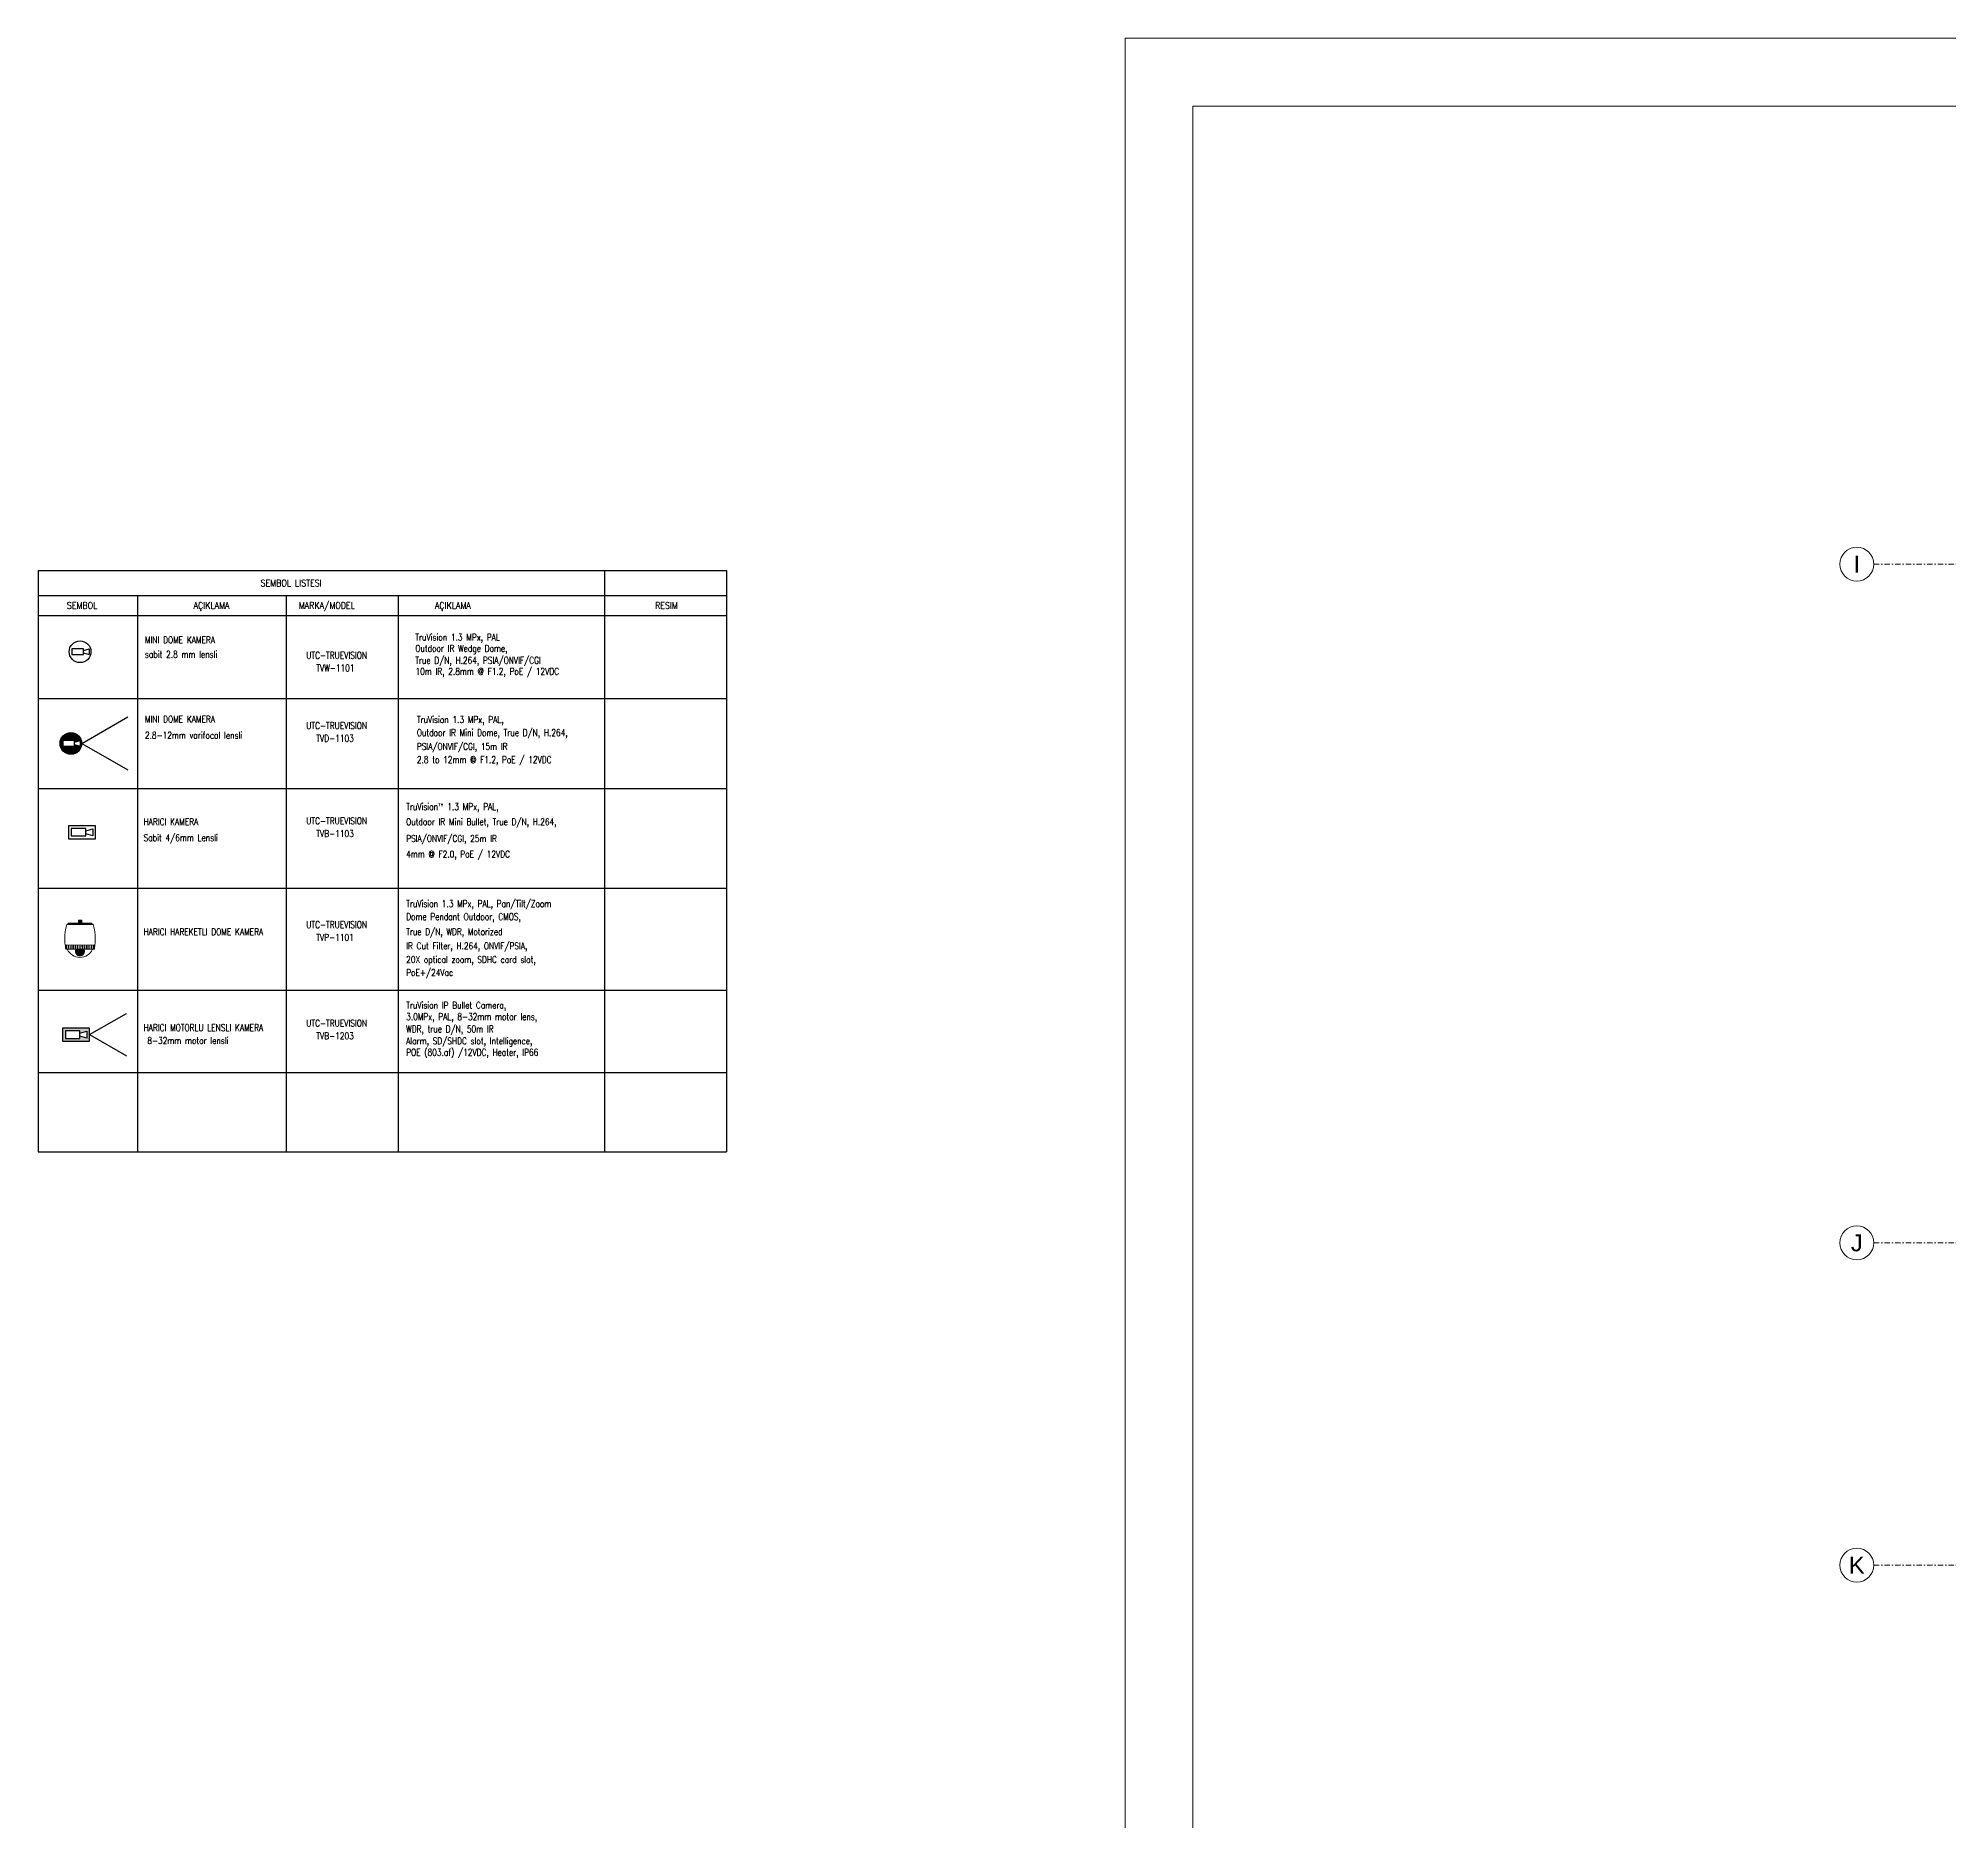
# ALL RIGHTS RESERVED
# Model space of a CAD drawing. Extents: x -1281 to 23780, y 0 to 7214.
# Drawn here: x -1281 to 972, y 2103 to 4205 of the extents above; entities that cross this region are included whole.
import ezdxf
from ezdxf.enums import TextEntityAlignment as Align

# ---------------------------------------------------------------- set-up
doc = ezdxf.new("R2010")
doc.units = 0
doc.header["$LTSCALE"] = 25
doc.header["$MEASUREMENT"] = 0
doc.linetypes.add('DASHDOT2', pattern=[0.5, 0.25, -0.125, 0, -0.125])
doc.layers.get('0').update_dxf_attribs({"color": 9, "lineweight": 9})
for name, color, linetype, lineweight in [('10', 9, 'Continuous', 9), ('24', 9, 'DASHDOT2', 9), ('40A', 9, 'Continuous', 9), ('E-DAHİLİ DOME KAMERA', 7, 'Continuous', 30), ('E-DAHİLİ KAMERA', 7, 'Continuous', 30), ('E-DAHİLİ SPEED DOME', 7, 'Continuous', 30), ('E-HARİCİ KAMERA', 7, 'Continuous', 30), ('E-YAZI', 7, 'Continuous', 30)]:
    doc.layers.add(name, color=color, linetype=linetype, lineweight=lineweight)
doc.styles.add('Arial', font='arial.ttf', dxfattribs={"height": 2.5})
doc.styles.add('E-YAZI', font='txttw.shx')

# ---------------------------------------------------------------- blocks, each defined once
blk = doc.blocks.new('0_aks')
at = {"linetype": 'Continuous'}
blk.add_circle((0, 0), 2, dxfattribs=at)
at = {"style": 'Arial'}
blk.add_attdef('AKS', text='', height=2, dxfattribs=at).set_placement((0, 0), align=Align.MIDDLE_CENTER)
blk = doc.blocks.new('P-AKS_AUDI')
at = {"layer": '24'}
for points in [[(-3840, 800), (-3500, 800)], [(-3840, 0), (-3500, 0)], [(-3840, -380), (-3500, -380)]]:
    blk.add_lwpolyline(points, dxfattribs=at)
at = {"layer": '24', "xscale": 10, "yscale": 10, "zscale": 10}
for p, values in [((-3860, 800), {'AKS': 'I'}), ((-3860, 0), {'AKS': 'J'}), ((-3860, -380), {'AKS': 'K'})]:
    blk.add_blockref('0_aks', p, dxfattribs=at).add_auto_attribs(values)
blk = doc.blocks.new('p-zemin kat')
at = {"layer": '24'}
blk.add_blockref('P-AKS_AUDI', (4722.5, 2785), dxfattribs=at)
blk = doc.blocks.new('100_HARİCİ KAMERA')
at = {"layer": 'E-HARİCİ KAMERA', "color": 4}
for points in [[(0, -1.9), (7.95, -1.9), (7.95, 1.9), (0, 1.9)], [(5.11, -1.1), (5.11, 1.1), (0.8, 1.1), (0.8, -1.1)]]:
    blk.add_lwpolyline(points, close=True, dxfattribs=at)
blk.add_lwpolyline([(5.11, 0.44), (7.15, 1.02), (7.15, -1.02), (5.11, -0.44)], dxfattribs=at)
blk = doc.blocks.new('100_DAHİLİ DOME KAMERA')
at = {"layer": 'E-DAHİLİ DOME KAMERA', "color": 4}
for p, q in [((-1.94, 0.71), (-1.94, -0.69)), ((0.82, 0.71), (-1.94, 0.71)), ((0.82, -0.69), (0.82, 0.71)), ((0.82, 0.29), (2.13, 0.67)), ((2.13, 0.67), (2.13, -0.64)), ((-1.94, -0.69), (0.82, -0.69)), ((0.82, -0.27), (2.13, -0.64))]:
    blk.add_line(p, q, dxfattribs=at)
at = {"layer": 'E-DAHİLİ DOME KAMERA', "color": 4, "linetype": 'Continuous'}
blk.add_circle((0, 0), 2.57, dxfattribs=at)
blk = doc.blocks.new('E-DAHİLİ SPEED DOME KAMERA (HAREKETLİ)')
at = {"layer": 'E-DAHİLİ SPEED DOME', "lineweight": 15}
blk.add_hatch(color=5, dxfattribs=at).paths.add_polyline_path([(0.77, -4.93, 0.114875), (0.69, -4.58), (-0.72, -4.58, 0.114346), (-0.8, -4.93, 1)])
at = {"layer": 'E-DAHİLİ SPEED DOME', "color": 5, "lineweight": 15}
for p, q in [((-0.26, 0), (-0.26, -0.46)), ((0, 0), (-0.26, 0)), ((0, 0), (0.26, 0)), ((-2.08, -0.71), (2.08, -0.71)), ((-2, -0.64), (2, -0.64)), ((-1.86, -0.54), (-1.74, -0.54)), ((-1.77, -0.46), (1.77, -0.46)), ((-1.74, -0.54), (1.74, -0.54)), ((0, -0.08), (-0.26, -0.08)), ((0, -0.17), (-0.26, -0.17)), ((0, -0.25), (-0.26, -0.25)), ((0, -0.33), (-0.26, -0.33)), ((0, -0.42), (-0.26, -0.42)), ((0, -0.08), (0.26, -0.08)), ((0, -0.17), (0.26, -0.17)), ((0, -0.25), (0.26, -0.25)), ((0, -0.33), (0.26, -0.33)), ((0, -0.42), (0.26, -0.42)), ((0.26, 0), (0.26, -0.46)), ((1.86, -0.54), (1.74, -0.54)), ((-2.32, -3.91), (2.32, -3.92)), ((-2.25, -4.58), (2.25, -4.58)), ((-2.12, -4.29), (-2.12, -3.91)), ((-2.12, -4.58), (-2.12, -3.91)), ((-2.09, -4.29), (-2.09, -3.91)), ((-2.09, -4.58), (-2.09, -3.91)), ((-1.84, -4.29), (-1.84, -3.91)), ((-1.84, -4.58), (-1.84, -3.91)), ((-1.81, -4.29), (-1.81, -3.91)), ((-1.81, -4.58), (-1.81, -3.91)), ((-1.56, -4.29), (-1.56, -3.91)), ((-1.56, -4.58), (-1.56, -3.91)), ((-1.53, -4.29), (-1.53, -3.91)), ((-1.53, -4.58), (-1.53, -3.91)), ((-1.28, -4.29), (-1.28, -3.91)), ((-1.28, -4.58), (-1.28, -3.91)), ((-1.25, -4.29), (-1.25, -3.91)), ((-1.25, -4.58), (-1.25, -3.91)), ((-1.01, -4.29), (-1.01, -3.91)), ((-1.01, -4.58), (-1.01, -3.91)), ((-0.98, -4.29), (-0.98, -3.91)), ((-0.98, -4.58), (-0.98, -3.91)), ((-0.72, -4.29), (-0.72, -3.91)), ((-0.72, -4.58), (-0.72, -3.91)), ((-0.69, -4.29), (-0.69, -3.91)), ((-0.69, -4.58), (-0.69, -3.91)), ((-0.44, -4.29), (-0.44, -3.91)), ((-0.44, -4.58), (-0.44, -3.91)), ((-0.41, -4.29), (-0.41, -3.91)), ((-0.41, -4.58), (-0.41, -3.91)), ((-0.16, -4.29), (-0.16, -3.91)), ((-0.16, -4.58), (-0.16, -3.91)), ((-0.13, -4.29), (-0.13, -3.91)), ((-0.13, -4.58), (-0.13, -3.91)), ((0.13, -4.29), (0.13, -3.92)), ((0.13, -4.58), (0.13, -3.91)), ((0.15, -4.29), (0.16, -3.92)), ((0.15, -4.58), (0.16, -3.91)), ((0.41, -4.29), (0.41, -3.92)), ((0.41, -4.58), (0.41, -3.91)), ((0.43, -4.29), (0.44, -3.92)), ((0.43, -4.58), (0.44, -3.91)), ((0.69, -4.58), (0.69, -3.91)), ((0.69, -4.29), (0.69, -3.92)), ((0.71, -4.58), (0.72, -3.91)), ((0.71, -4.29), (0.72, -3.92)), ((0.98, -4.58), (0.98, -3.91)), ((0.98, -4.29), (0.98, -3.92)), ((1.01, -4.58), (1.01, -3.91)), ((1.01, -4.29), (1.01, -3.92)), ((1.25, -4.58), (1.25, -3.91)), ((1.25, -4.29), (1.25, -3.92)), ((1.27, -4.58), (1.27, -3.91)), ((1.27, -4.29), (1.27, -3.92)), ((1.53, -4.58), (1.53, -3.91)), ((1.53, -4.29), (1.53, -3.92)), ((1.55, -4.58), (1.55, -3.91)), ((1.55, -4.29), (1.55, -3.92)), ((1.81, -4.58), (1.81, -3.91)), ((1.81, -4.29), (1.81, -3.92)), ((1.83, -4.58), (1.83, -3.91)), ((1.83, -4.29), (1.83, -3.92)), ((2.09, -4.58), (2.09, -3.91)), ((2.09, -4.3), (2.09, -3.92)), ((2.11, -4.58), (2.11, -3.91)), ((2.11, -4.3), (2.11, -3.92))]:
    blk.add_line(p, q, dxfattribs=at)
for centre, radius, start, end in [((4.75, -2.84), 7.15, 162.6726, 188.6391), ((-1.95, -0.78), 0.148, 112.0065, 152.1591), ((-1.72, -0.98), 0.435, 92.3606, 129.6118), ((-1.08, -1.28), 1.07, 130.1476, 136.6157), ((1.72, -0.98), 0.435, 50.3313, 87.5824), ((1.08, -1.28), 1.07, 43.3274, 49.7954), ((1.95, -0.78), 0.148, 27.7839, 67.9366), ((-4.75, -2.83), 7.15, 351.304, 17.2704), ((10.56, -2.93), 12.92, 184.3349, 187.3377), ((10.6, -2.93), 12.92, 184.354, 187.3375), ((-0.02, -3.65), 2.2, 205.1602, 334.9025), ((-10.61, -2.92), 12.92, 352.6245, 355.6081), ((-10.56, -2.92), 12.92, 352.6245, 355.6081)]:
    blk.add_arc(centre, radius, start, end, dxfattribs=at)
blk = doc.blocks.new('E-VARIFOCAL DOME KAMERA')
at = {"layer": 'E-DAHİLİ KAMERA'}
h = blk.add_hatch(color=6, dxfattribs=at)
h.dxf.hatch_style = 1
h.paths.add_polyline_path([(0, 0, 1), (25.7, 0, 1)])
h.paths.add_polyline_path([(16.9, 3.6), (16.9, 1.5), (23.5, 3.3), (23.5, -3.2), (16.9, -1.3), (16.9, -3.4), (3.1, -3.4), (3.1, 3.6)], flags=16)
at = {"layer": 'E-DAHİLİ KAMERA', "color": 6}
for p, q in [((25.7, 0), (79.9, 31.3)), ((3.1, 3.6), (3.1, -3.4)), ((16.9, 3.6), (3.1, 3.6)), ((16.9, -3.4), (16.9, 3.6)), ((16.9, 1.5), (23.5, 3.3)), ((23.5, 3.3), (23.5, -3.2)), ((25.7, 0), (79.9, -31.3)), ((3.1, -3.4), (16.9, -3.4)), ((16.9, -1.3), (23.5, -3.2))]:
    blk.add_line(p, q, dxfattribs=at)
blk.add_circle((12.8, 0), 12.8, dxfattribs=at)
blk = doc.blocks.new('E-HARICI KAMERA-MOTORLU LENSLI')
at = {"layer": 'E-DAHİLİ KAMERA'}
h = blk.add_hatch(color=3, dxfattribs=at)
h.dxf.hatch_style = 1
h.paths.add_polyline_path([(0, 7.6), (0, -7.6), (31.8, -7.6), (31.8, 7.6)])
h.paths.add_polyline_path([(28.6, 4.1), (28.6, -4.1), (20.4, -1.8), (20.4, -4.4), (3.2, -4.4), (3.2, 4.4), (20.4, 4.4), (20.4, 1.8)], flags=16)
at = {"layer": 'E-DAHİLİ KAMERA', "color": 3}
for q in [(75.2, 25.1), (75.2, -25.1)]:
    blk.add_line((31.8, 0), q, dxfattribs=at)
for points in [[(0, -7.6), (31.8, -7.6), (31.8, 7.6), (0, 7.6)], [(20.4, -4.4), (20.4, 4.4), (3.2, 4.4), (3.2, -4.4)]]:
    blk.add_lwpolyline(points, close=True, dxfattribs=at)
blk.add_lwpolyline([(20.4, 1.8), (28.6, 4.1), (28.6, -4.1), (20.4, -1.8)], dxfattribs=at)

msp = doc.modelspace()

# ---------------------------------------------------------------- linework, layer by layer
at = {"layer": '40A'}
for points in [[(5945, 4205), (0, 4205), (0, 0), (5945, 0)], [(5405.1, 80), (80, 80), (80, 4125), (5405.1, 4125)]]:
    msp.add_lwpolyline(points, close=True, dxfattribs=at)
at = {"layer": 'E-YAZI', "color": 4}
for p, q in [((-1281.1, 3577.4), (-1281.1, 2892.1)), ((-1281.1, 3577.4), (-469.8, 3577.4)), ((-1281.1, 3548), (-469.8, 3548)), ((-1281.1, 3524.6), (-469.8, 3524.6)), ((-1281.1, 2892.1), (-469.8, 2892.1))]:
    msp.add_line(p, q, dxfattribs=at)
at = {"layer": 'E-YAZI', "color": 7, "linetype": 'Continuous'}
for p, q in [((-613.6, 3577.4), (-613.6, 2892.1)), ((-469.8, 3577.4), (-469.8, 2892.1)), ((-989, 3548), (-989, 2892.1)), ((-856.9, 3548), (-856.9, 2892.1)), ((-1281.1, 3524.6), (-469.8, 3524.6)), ((-1281.1, 3426.5), (-469.8, 3426.5)), ((-1281.1, 3320.4), (-469.8, 3320.4)), ((-1281.1, 3203.1), (-469.8, 3203.1)), ((-1281.1, 3083), (-469.8, 3083)), ((-1281.1, 2985.6), (-469.8, 2985.6)), ((-1281.1, 2892.1), (-469.8, 2892.1))]:
    msp.add_line(p, q, dxfattribs=at)
at = {"layer": 'E-YAZI', "color": 7}
msp.add_line((-1164, 3548), (-1164, 2892.1), dxfattribs=at)

# ---------------------------------------------------------------- block references
at = {"layer": '10'}
msp.add_blockref('p-zemin kat', (0, 0), dxfattribs=at)
at = {"layer": 'E-DAHİLİ DOME KAMERA', "xscale": 5, "yscale": 5, "zscale": 5}
msp.add_blockref('100_DAHİLİ DOME KAMERA', (-1231.8, 3481.8), dxfattribs=at)
at = {"layer": 'E-DAHİLİ KAMERA', "color": 2}
for name, p in [('E-VARIFOCAL DOME KAMERA', (-1255.3, 3373.7)), ('E-HARICI KAMERA-MOTORLU LENSLI', (-1252.3, 3030.4))]:
    msp.add_blockref(name, p, dxfattribs=at)
at = {"layer": 'E-DAHİLİ SPEED DOME', "xscale": 7.5, "yscale": 7.5, "zscale": 7.5}
msp.add_blockref('E-DAHİLİ SPEED DOME KAMERA (HAREKETLİ)', (-1231.8, 3165.4), dxfattribs=at)
at = {"layer": 'E-HARİCİ KAMERA', "xscale": 4.000000000000002, "yscale": 4.000000000000002, "zscale": 4.000000000000002}
msp.add_blockref('100_HARİCİ KAMERA', (-1245.3, 3269), dxfattribs=at)

# ---------------------------------------------------------------- texts
at = {"layer": 'E-YAZI', "color": 4, "style": 'E-YAZI', "width": 0.85}
for s, p in [('SEMBOL LISTESI', (-983, 3562.7)), ('SEMBOL', (-1229.4, 3536.3)), ('AÇIKLAMA', (-1076.8, 3536.3)), ('MARKA/MODEL', (-940.9, 3536.3)), ('AÇIKLAMA', (-792.3, 3536.3)), ('RESIM', (-540.6, 3536.3))]:
    msp.add_text(s, height=8, dxfattribs=at).set_placement(p, align=Align.MIDDLE_CENTER)
at = {"layer": 'E-YAZI', "color": 3, "style": 'E-YAZI', "width": 0.8}
for s, p in [('MINI DOME KAMERA', (-1155.3, 3491.7)), ('TruVision 1.3 MPx, PAL', (-836.6, 3494.9)), ('sabit 2.8 mm lensli', (-1155.3, 3474.7)), ('UTC-TRUEVISION', (-965.1, 3473.6)), ('True D/N, H.264, PSIA/ONVIF/CGI', (-836.7, 3467.7)), ('Outdoor IR Wedge Dome,', (-836.6, 3481.7)), ('TVW-1101', (-953.3, 3458.6)), ('10m IR, 2.8mm @ F1.2, PoE / 12VDC', (-836.4, 3454.6)), ('MINI DOME KAMERA', (-1155.3, 3398.3)), ('TruVision 1.3 MPx, PAL,', (-834.8, 3397.8)), ('2.8-12mm varifocal lensli', (-1155.3, 3379.3)), ('UTC-TRUEVISION', (-965.1, 3390.7)), ('TVD-1103', (-953.3, 3375.7)), ('Outdoor IR Mini Dome, True D/N, H.264, ', (-834.8, 3382.4)), ('2.8 to 12mm @ F1.2, PoE / 12VDC', (-834.8, 3350.6)), ('PSIA/ONVIF/CGI, 15m IR', (-834.8, 3366.1)), ('TruVision™ 1.3 MPx, PAL,', (-847.4, 3295.1)), ('Sabit 4/6mm Lensli', (-1156.9, 3258.5)), ('HARICI KAMERA', (-1156.9, 3277.3)), ('UTC-TRUEVISION', (-965.1, 3278.4)), ('TVB-1103', (-953.3, 3263.4)), ('Outdoor IR Mini Bullet, True D/N, H.264, ', (-847.4, 3277.3)), ('PSIA/ONVIF/CGI, 25m IR', (-847.4, 3257.6)), ('4mm @ F2.0, PoE / 12VDC', (-847.4, 3239.2)), ('TruVision 1.3 MPx, PAL, Pan/Tilt/Zoom', (-847.4, 3180.8)), ('HARICI HAREKETLI DOME KAMERA', (-1156.9, 3147.6)), ('UTC-TRUEVISION', (-965.1, 3156)), ('True D/N, WDR, Motorized', (-847.4, 3147.7)), ('Dome Pendant Outdoor, CMOS,', (-847.4, 3165.4)), ('TVP-1101', (-953.3, 3141)), ('IR Cut Filter, H.264, ONVIF/PSIA,', (-847.4, 3131)), ('20X optical zoom, SDHC card slot,', (-847.4, 3114.9)), ('PoE+/24Vac', (-847.4, 3099.6)), ('TruVision IP Bullet Camera, ', (-847.4, 3061.1)), ('HARICI MOTORLU LENSLI KAMERA', (-1156.9, 3034.6)), ('UTC-TRUEVISION', (-965.1, 3039.9)), ('WDR, true D/N, 50m IR', (-847.4, 3033)), ('3.0MPx, PAL, 8-32mm motor lens, ', (-847.4, 3047.6)), (' 8-32mm motor lensli', (-1156.9, 3019.4)), ('TVB-1203', (-953.3, 3024.9)), ('Alarm, SD/SHDC slot, Intelligence, ', (-847.4, 3019)), ('POE (803.af) /12VDC, Heater, IP66 ', (-847.4, 3005.6))]:
    msp.add_text(s, height=8, dxfattribs=at).set_placement(p)

doc.saveas('drawing.dxf')
